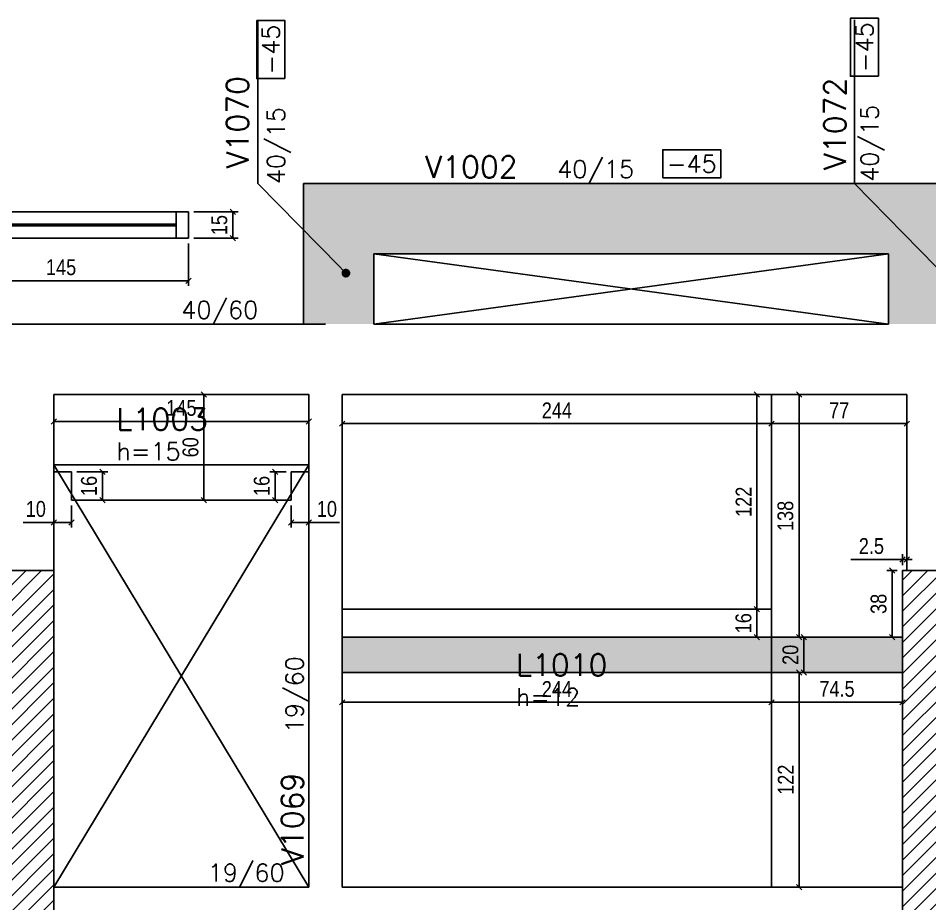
# Model space of a CAD drawing. Extents: x 1860 to 8661, y -614 to 3008.
# Drawn here: x 5970 to 6489, y 1781 to 2284 of the extents above; entities that cross this region are included whole.
import ezdxf
from ezdxf import colors
from ezdxf.entities.mleader import LeaderData, LeaderLine
from ezdxf.enums import TextEntityAlignment as Align
from ezdxf.math import Vec2, Vec3

# ---------------------------------------------------------------- set-up
doc = ezdxf.new("R2010")
doc.units = 0
for name, color, linetype in [('242', 12, 'Continuous'), ('COTA', 241, 'Continuous'), ('F-AUX-RED', 1, 'Continuous'), ('F-LAJES', 3, 'Continuous'), ('F-LAJES-DIM', 2, 'Continuous'), ('F-LAJES-NOME', 4, 'Continuous'), ('F-PILARES-HACH', 174, 'Continuous'), ('F-PILARES-S', 170, 'Continuous'), ('F-VIGAS', 3, 'Continuous'), ('F-VIGAS-DIM', 2, 'Continuous'), ('F-VIGAS-NOME', 4, 'Continuous'), ('F-VÃO', 1, 'Continuous'), ('Painéis', 200, 'Continuous'), ('SARR_2.2x7', 40, 'Continuous')]:
    doc.layers.add(name, color=color, linetype=linetype)
doc.layers.add('F-DESNIVEL-5', color=7, linetype='Continuous', true_color=0xadd6ff)
doc.layers.add('Hachura', color=251, linetype='Continuous', lineweight=9)
doc.styles.add('COTA TECNICA-50', font='techl___.ttf', dxfattribs={"height": 9})
doc.styles.add('MCP', font='romans.shx')
doc.styles.get("Standard").update_dxf_attribs({"font": 'arial.ttf'})
doc.dimstyles.new('COTA PAINEL-50', dxfattribs={"dimtxt": 9, "dimasz": 3, "dimexe": 3, "dimexo": 3, "dimgap": 3, "dimtad": 1, "dimdec": 1, "dimzin": 12, "dimdsep": 46, "dimtxsty": 'COTA TECNICA-50', "dimblk1": 'OBLIQUE', "dimblk2": 'OBLIQUE', "dimsah": 1, "dimcen": 0.9, "dimclrd": 4, "dimclre": 4, "dimclrt": 240, "dimadec": 1, "dimazin": 3, "dimtfac": 1, "dimtdec": 1, "dimtmove": 0, "dimatfit": 3, "dimfxl": 1, "dimtolj": 1, "dimtzin": 12, "dimarcsym": 0})
pattern_1 = [(45, (3915.0974, 555.858), (-4.419417, 4.419417), [])]

# ---------------------------------------------------------------- blocks, each defined once
blk = doc.blocks.new('*U34')
at = {"layer": 'F-VIGAS-DIM', "color": 1}
blk.add_lwpolyline([(0, 0), (33, 0), (33, 16), (0, 16)], close=True, dxfattribs=at)
at = {"layer": 'F-VIGAS-DIM', "style": 'MCP'}
blk.add_attdef('DIM', text='', height=10, dxfattribs=at).set_placement((16.5, 8), align=Align.MIDDLE_CENTER)
blk = doc.blocks.new('*U36')
at = {"layer": 'F-VIGAS-DIM', "color": 1}
blk.add_lwpolyline([(0, 0), (33, 0), (33, 16), (0, 16)], close=True, dxfattribs=at)
at = {"layer": 'F-VIGAS-DIM', "style": 'MCP'}
blk.add_attdef('DIM', text='', height=10, dxfattribs=at).set_placement((16.5, 8), align=Align.MIDDLE_CENTER)
blk = doc.blocks.new('*U39')
at = {"layer": 'F-VIGAS-DIM', "color": 1}
blk.add_lwpolyline([(0, 0), (33, 0), (33, 16), (0, 16)], close=True, dxfattribs=at)
at = {"layer": 'F-VIGAS-DIM', "style": 'MCP'}
blk.add_attdef('DIM', text='', height=10, dxfattribs=at).set_placement((16.5, 8), align=Align.MIDDLE_CENTER)
blk = doc.blocks.new('_Dot')
at = {"color": 0, "linetype": 'ByBlock', "lineweight": -2}
blk.add_line((-0.5, 0), (-1, 0), dxfattribs=at)
at = {"color": 0, "linetype": 'ByBlock', "const_width": 0.5}
blk.add_lwpolyline([(-0.25, 0, 1), (0.25, 0, 1)], format="xyb", close=True, dxfattribs=at)
blk = doc.blocks.new('_Oblique')
at = {"color": 0, "linetype": 'ByBlock', "lineweight": -2}
blk.add_line((-0.5, -0.5), (0.5, 0.5), dxfattribs=at)
blk = doc.blocks.new('*D286')
at = {"layer": 'COTA', "color": 4, "lineweight": -2, "transparency": 16777216}
for p, q in [((6154.6, 2067.36), (6154.6, 2050.79)), ((6398.6, 2067.36), (6398.6, 2050.79)), ((6398.6, 2053.79), (6154.6, 2053.79))]:
    blk.add_line(p, q, dxfattribs=at)
at = {"layer": 'Defpoints', "color": 0, "transparency": 16777216}
for p in [(6154.6, 2070.36), (6398.6, 2070.36), (6154.6, 2053.79)]:
    blk.add_point(p, dxfattribs=at)
at = {"layer": 'COTA', "color": 4, "lineweight": -2, "transparency": 16777216, "xscale": 3, "yscale": 3, "zscale": 3, "rotation": 180}
blk.add_blockref('_Oblique', (6154.6, 2053.79), dxfattribs=at)
at = {"layer": 'COTA', "color": 4, "lineweight": -2, "transparency": 16777216, "xscale": 3, "yscale": 3, "zscale": 3}
blk.add_blockref('_Oblique', (6398.6, 2053.79), dxfattribs=at)
at = {"layer": 'COTA', "color": 240, "transparency": 16777216, "insert": (6276.6, 2061.36), "char_height": 9, "attachment_point": 5, "style": 'COTA TECNICA-50'}
blk.add_mtext('\\A1;244', dxfattribs=at)
blk = doc.blocks.new('*D287')
at = {"layer": 'COTA', "color": 4, "lineweight": -2, "transparency": 16777216}
for p, q in [((6154.6, 1909.36), (6154.6, 1892.38)), ((6398.6, 1909.36), (6398.6, 1892.38)), ((6154.6, 1895.38), (6398.6, 1895.38))]:
    blk.add_line(p, q, dxfattribs=at)
at = {"layer": 'Defpoints', "color": 0, "transparency": 16777216}
for p in [(6154.6, 1912.36), (6398.6, 1912.36), (6398.6, 1895.38)]:
    blk.add_point(p, dxfattribs=at)
at = {"layer": 'COTA', "color": 4, "lineweight": -2, "transparency": 16777216, "xscale": 3, "yscale": 3, "zscale": 3, "rotation": 180}
blk.add_blockref('_Oblique', (6154.6, 1895.38), dxfattribs=at)
at = {"layer": 'COTA', "color": 4, "lineweight": -2, "transparency": 16777216, "xscale": 3, "yscale": 3, "zscale": 3}
blk.add_blockref('_Oblique', (6398.6, 1895.38), dxfattribs=at)
at = {"layer": 'COTA', "color": 240, "transparency": 16777216, "insert": (6276.6, 1902.95), "char_height": 9, "attachment_point": 5, "style": 'COTA TECNICA-50'}
blk.add_mtext('\\A1;244', dxfattribs=at)
blk = doc.blocks.new('*D288')
at = {"layer": 'COTA', "color": 4, "lineweight": -2, "transparency": 16777216}
for p, q in [((6398.6, 1909.36), (6398.6, 1892.38)), ((6473.1, 1909.36), (6473.1, 1892.38)), ((6398.6, 1895.38), (6473.1, 1895.38))]:
    blk.add_line(p, q, dxfattribs=at)
at = {"layer": 'Defpoints', "color": 0, "transparency": 16777216}
for p in [(6398.6, 1912.36), (6473.1, 1912.36), (6473.1, 1895.38)]:
    blk.add_point(p, dxfattribs=at)
at = {"layer": 'COTA', "color": 4, "lineweight": -2, "transparency": 16777216, "xscale": 3, "yscale": 3, "zscale": 3, "rotation": 180}
blk.add_blockref('_Oblique', (6398.6, 1895.38), dxfattribs=at)
at = {"layer": 'COTA', "color": 4, "lineweight": -2, "transparency": 16777216, "xscale": 3, "yscale": 3, "zscale": 3}
blk.add_blockref('_Oblique', (6473.1, 1895.38), dxfattribs=at)
at = {"layer": 'COTA', "color": 240, "transparency": 16777216, "insert": (6435.85, 1902.98), "char_height": 9, "attachment_point": 5, "style": 'COTA TECNICA-50'}
blk.add_mtext('\\A1;74.5', dxfattribs=at)
blk = doc.blocks.new('*D281')
at = {"layer": 'COTA', "color": 4, "lineweight": -2, "transparency": 16777216}
for p, q in [((6401.6, 1912.36), (6417.27, 1912.36)), ((6414.27, 1790.36), (6414.27, 1912.36)), ((6401.6, 1790.36), (6417.27, 1790.36))]:
    blk.add_line(p, q, dxfattribs=at)
at = {"layer": 'Defpoints', "color": 0, "transparency": 16777216}
for p in [(6398.6, 1912.36), (6414.27, 1912.36), (6398.6, 1790.36)]:
    blk.add_point(p, dxfattribs=at)
at = {"layer": 'COTA', "color": 4, "lineweight": -2, "transparency": 16777216, "xscale": 3, "yscale": 3, "zscale": 3}
for p, rotation in [((6414.27, 1912.36), 90), ((6414.27, 1790.36), 270)]:
    blk.add_blockref('_Oblique', p, dxfattribs=dict(at, rotation=rotation))
at = {"layer": 'COTA', "color": 240, "transparency": 16777216, "insert": (6406.71, 1851.36), "char_height": 9, "attachment_point": 5, "rotation": 90, "style": 'COTA TECNICA-50'}
blk.add_mtext('\\A1;122', dxfattribs=at)
blk = doc.blocks.new('*D282')
at = {"layer": 'COTA', "color": 4, "lineweight": -2, "transparency": 16777216}
for p, q in [((6401.6, 1932.36), (6419.98, 1932.36)), ((6416.98, 1912.36), (6416.98, 1932.36)), ((6404.31, 1912.36), (6419.98, 1912.36))]:
    blk.add_line(p, q, dxfattribs=at)
at = {"layer": 'Defpoints', "color": 0, "transparency": 16777216}
for p in [(6398.6, 1932.36), (6416.98, 1932.36), (6401.31, 1912.36)]:
    blk.add_point(p, dxfattribs=at)
at = {"layer": 'COTA', "color": 4, "lineweight": -2, "transparency": 16777216, "xscale": 3, "yscale": 3, "zscale": 3}
for p, rotation in [((6416.98, 1932.36), 90), ((6416.98, 1912.36), 270)]:
    blk.add_blockref('_Oblique', p, dxfattribs=dict(at, rotation=rotation))
at = {"layer": 'COTA', "color": 240, "transparency": 16777216, "insert": (6409.39, 1922.36), "char_height": 9, "attachment_point": 5, "rotation": 90, "style": 'COTA TECNICA-50'}
blk.add_mtext('\\A1;20', dxfattribs=at)
blk = doc.blocks.new('*D283')
at = {"layer": 'COTA', "color": 4, "lineweight": -2, "transparency": 16777216}
for p, q in [((6401.6, 2070.36), (6417.27, 2070.36)), ((6414.27, 1932.36), (6414.27, 2070.36)), ((6401.6, 1932.36), (6417.27, 1932.36))]:
    blk.add_line(p, q, dxfattribs=at)
at = {"layer": 'Defpoints', "color": 0, "transparency": 16777216}
for p in [(6398.6, 2070.36), (6414.27, 2070.36), (6398.6, 1932.36)]:
    blk.add_point(p, dxfattribs=at)
at = {"layer": 'COTA', "color": 4, "lineweight": -2, "transparency": 16777216, "xscale": 3, "yscale": 3, "zscale": 3}
for p, rotation in [((6414.27, 2070.36), 90), ((6414.27, 1932.36), 270)]:
    blk.add_blockref('_Oblique', p, dxfattribs=dict(at, rotation=rotation))
at = {"layer": 'COTA', "color": 240, "transparency": 16777216, "insert": (6406.55, 2001.36), "char_height": 9, "attachment_point": 5, "rotation": 90, "style": 'COTA TECNICA-50'}
blk.add_mtext('\\A1;138', dxfattribs=at)
blk = doc.blocks.new('*D284')
at = {"layer": 'COTA', "color": 4, "lineweight": -2, "transparency": 16777216}
for p, q in [((6395.6, 1948.36), (6387.31, 1948.36)), ((6390.31, 1932.36), (6390.31, 1948.36)), ((6414.15, 1932.36), (6387.31, 1932.36))]:
    blk.add_line(p, q, dxfattribs=at)
at = {"layer": 'Defpoints', "color": 0, "transparency": 16777216}
for p in [(6390.31, 1948.36), (6398.6, 1948.36), (6417.15, 1932.36)]:
    blk.add_point(p, dxfattribs=at)
at = {"layer": 'COTA', "color": 4, "lineweight": -2, "transparency": 16777216, "xscale": 3, "yscale": 3, "zscale": 3}
for p, rotation in [((6390.31, 1948.36), 90), ((6390.31, 1932.36), 270)]:
    blk.add_blockref('_Oblique', p, dxfattribs=dict(at, rotation=rotation))
at = {"layer": 'COTA', "color": 240, "transparency": 16777216, "insert": (6382.71, 1940.36), "char_height": 9, "attachment_point": 5, "rotation": 90, "style": 'COTA TECNICA-50'}
blk.add_mtext('\\A1;16', dxfattribs=at)
blk = doc.blocks.new('*D285')
at = {"layer": 'COTA', "color": 4, "lineweight": -2, "transparency": 16777216}
for p, q in [((6395.6, 2070.36), (6387.31, 2070.36)), ((6390.31, 1948.36), (6390.31, 2070.36)), ((6395.6, 1948.36), (6387.31, 1948.36))]:
    blk.add_line(p, q, dxfattribs=at)
at = {"layer": 'Defpoints', "color": 0, "transparency": 16777216}
for p in [(6390.31, 2070.36), (6398.6, 2070.36), (6398.6, 1948.36)]:
    blk.add_point(p, dxfattribs=at)
at = {"layer": 'COTA', "color": 4, "lineweight": -2, "transparency": 16777216, "xscale": 3, "yscale": 3, "zscale": 3}
for p, rotation in [((6390.31, 2070.36), 90), ((6390.31, 1948.36), 270)]:
    blk.add_blockref('_Oblique', p, dxfattribs=dict(at, rotation=rotation))
at = {"layer": 'COTA', "color": 240, "transparency": 16777216, "insert": (6382.75, 2009.36), "char_height": 9, "attachment_point": 5, "rotation": 90, "style": 'COTA TECNICA-50'}
blk.add_mtext('\\A1;122', dxfattribs=at)
blk = doc.blocks.new('*D289')
at = {"layer": 'COTA', "color": 4, "lineweight": -2, "transparency": 16777216}
for p, q in [((6470.1, 1970.36), (6464.25, 1970.36)), ((6467.25, 1932.36), (6467.25, 1970.36)), ((6470.1, 1932.36), (6464.25, 1932.36))]:
    blk.add_line(p, q, dxfattribs=at)
at = {"layer": 'Defpoints', "color": 0, "transparency": 16777216}
for p in [(6467.25, 1970.36), (6473.1, 1970.36), (6473.1, 1932.36)]:
    blk.add_point(p, dxfattribs=at)
at = {"layer": 'COTA', "color": 4, "lineweight": -2, "transparency": 16777216, "xscale": 3, "yscale": 3, "zscale": 3}
for p, rotation in [((6467.25, 1970.36), 90), ((6467.25, 1932.36), 270)]:
    blk.add_blockref('_Oblique', p, dxfattribs=dict(at, rotation=rotation))
at = {"layer": 'COTA', "color": 240, "transparency": 16777216, "insert": (6459.53, 1951.36), "char_height": 9, "attachment_point": 5, "rotation": 90, "style": 'COTA TECNICA-50'}
blk.add_mtext('\\A1;38', dxfattribs=at)
blk = doc.blocks.new('*D290')
at = {"layer": 'COTA', "color": 4, "lineweight": -2, "transparency": 16777216}
for p, q in [((6473.1, 1976.57), (6443.74, 1976.57)), ((6473.1, 1973.36), (6473.1, 1979.57)), ((6475.6, 1976.57), (6473.1, 1976.57)), ((6475.6, 1973.36), (6475.6, 1979.57)), ((6475.6, 1976.57), (6478.6, 1976.57))]:
    blk.add_line(p, q, dxfattribs=at)
at = {"layer": 'Defpoints', "color": 0, "transparency": 16777216}
for p in [(6473.1, 1976.57), (6473.1, 1970.36), (6475.6, 1970.36)]:
    blk.add_point(p, dxfattribs=at)
at = {"layer": 'COTA', "color": 4, "lineweight": -2, "transparency": 16777216, "xscale": 3, "yscale": 3, "zscale": 3}
blk.add_blockref('_Oblique', (6473.1, 1976.57), dxfattribs=at)
at = {"layer": 'COTA', "color": 4, "lineweight": -2, "transparency": 16777216, "xscale": 3, "yscale": 3, "zscale": 3, "rotation": 180}
blk.add_blockref('_Oblique', (6475.6, 1976.57), dxfattribs=at)
at = {"layer": 'COTA', "color": 240, "transparency": 16777216, "insert": (6455.42, 1984.16), "char_height": 9, "attachment_point": 5, "style": 'COTA TECNICA-50'}
blk.add_mtext('\\A1;2.5', dxfattribs=at)
blk = doc.blocks.new('*D291')
at = {"layer": 'COTA', "color": 4, "lineweight": -2, "transparency": 16777216}
for p, q in [((6398.6, 2067.36), (6398.6, 2050.79)), ((6475.6, 2067.36), (6475.6, 2050.79)), ((6398.6, 2053.79), (6475.6, 2053.79))]:
    blk.add_line(p, q, dxfattribs=at)
at = {"layer": 'Defpoints', "color": 0, "transparency": 16777216}
for p in [(6398.6, 2070.36), (6475.6, 2070.36), (6475.6, 2053.79)]:
    blk.add_point(p, dxfattribs=at)
at = {"layer": 'COTA', "color": 4, "lineweight": -2, "transparency": 16777216, "xscale": 3, "yscale": 3, "zscale": 3, "rotation": 180}
blk.add_blockref('_Oblique', (6398.6, 2053.79), dxfattribs=at)
at = {"layer": 'COTA', "color": 4, "lineweight": -2, "transparency": 16777216, "xscale": 3, "yscale": 3, "zscale": 3}
blk.add_blockref('_Oblique', (6475.6, 2053.79), dxfattribs=at)
at = {"layer": 'COTA', "color": 240, "transparency": 16777216, "insert": (6437.1, 2061.36), "char_height": 9, "attachment_point": 5, "style": 'COTA TECNICA-50'}
blk.add_mtext('\\A1;77', dxfattribs=at)
blk = doc.blocks.new('*D345')
at = {"layer": 'COTA', "color": 4, "lineweight": -2, "transparency": 16777216}
for p, q in [((6003.6, 2026.36), (6021.22, 2026.36)), ((6018.22, 2026.36), (6018.22, 2010.36)), ((6003.6, 2010.36), (6021.22, 2010.36))]:
    blk.add_line(p, q, dxfattribs=at)
at = {"layer": 'Defpoints', "color": 0, "transparency": 16777216}
for p in [(6000.6, 2026.36), (6000.6, 2010.36), (6018.22, 2010.36)]:
    blk.add_point(p, dxfattribs=at)
at = {"layer": 'COTA', "color": 4, "lineweight": -2, "transparency": 16777216, "xscale": 3, "yscale": 3, "zscale": 3}
for p, rotation in [((6018.22, 2026.36), 90), ((6018.22, 2010.36), 270)]:
    blk.add_blockref('_Oblique', p, dxfattribs=dict(at, rotation=rotation))
at = {"layer": 'COTA', "color": 240, "transparency": 16777216, "insert": (6010.62, 2018.36), "char_height": 9, "attachment_point": 5, "rotation": 90, "style": 'COTA TECNICA-50'}
blk.add_mtext('\\A1;16', dxfattribs=at)
blk = doc.blocks.new('*D346')
at = {"layer": 'COTA', "color": 4, "lineweight": -2, "transparency": 16777216}
for p, q in [((5990.6, 2007.36), (5990.6, 1994.67)), ((6000.6, 2007.36), (6000.6, 1994.67)), ((5990.6, 1997.67), (5973.11, 1997.67)), ((6000.6, 1997.67), (5990.6, 1997.67))]:
    blk.add_line(p, q, dxfattribs=at)
at = {"layer": 'Defpoints', "color": 0, "transparency": 16777216}
for p in [(5990.6, 2010.36), (6000.6, 2010.36), (5990.6, 1997.67)]:
    blk.add_point(p, dxfattribs=at)
at = {"layer": 'COTA', "color": 4, "lineweight": -2, "transparency": 16777216, "xscale": 3, "yscale": 3, "zscale": 3, "rotation": 180}
blk.add_blockref('_Oblique', (5990.6, 1997.67), dxfattribs=at)
at = {"layer": 'COTA', "color": 4, "lineweight": -2, "transparency": 16777216, "xscale": 3, "yscale": 3, "zscale": 3}
blk.add_blockref('_Oblique', (6000.6, 1997.67), dxfattribs=at)
at = {"layer": 'COTA', "color": 240, "transparency": 16777216, "insert": (5980.35, 2005.26), "char_height": 9, "attachment_point": 5, "style": 'COTA TECNICA-50'}
blk.add_mtext('\\A1;10', dxfattribs=at)
blk = doc.blocks.new('*D347')
at = {"layer": 'COTA', "color": 4, "lineweight": -2, "transparency": 16777216}
for p, q in [((6122.6, 2026.36), (6113.4, 2026.36)), ((6116.4, 2026.36), (6116.4, 2010.36)), ((6122.6, 2010.36), (6113.4, 2010.36))]:
    blk.add_line(p, q, dxfattribs=at)
at = {"layer": 'Defpoints', "color": 0, "transparency": 16777216}
for p in [(6125.6, 2026.36), (6116.4, 2010.36), (6125.6, 2010.36)]:
    blk.add_point(p, dxfattribs=at)
at = {"layer": 'COTA', "color": 4, "lineweight": -2, "transparency": 16777216, "xscale": 3, "yscale": 3, "zscale": 3}
for p, rotation in [((6116.4, 2026.36), 90), ((6116.4, 2010.36), 270)]:
    blk.add_blockref('_Oblique', p, dxfattribs=dict(at, rotation=rotation))
at = {"layer": 'COTA', "color": 240, "transparency": 16777216, "insert": (6108.81, 2018.36), "char_height": 9, "attachment_point": 5, "rotation": 90, "style": 'COTA TECNICA-50'}
blk.add_mtext('\\A1;16', dxfattribs=at)
blk = doc.blocks.new('*D348')
at = {"layer": 'COTA', "color": 4, "lineweight": -2, "transparency": 16777216}
for p, q in [((6125.6, 2007.36), (6125.6, 1994.67)), ((6135.6, 2007.36), (6135.6, 1994.67)), ((6125.6, 1997.67), (6135.6, 1997.67)), ((6135.6, 1997.67), (6153.08, 1997.67))]:
    blk.add_line(p, q, dxfattribs=at)
at = {"layer": 'Defpoints', "color": 0, "transparency": 16777216}
for p in [(6125.6, 2010.36), (6135.6, 2010.36), (6135.6, 1997.67)]:
    blk.add_point(p, dxfattribs=at)
at = {"layer": 'COTA', "color": 4, "lineweight": -2, "transparency": 16777216, "xscale": 3, "yscale": 3, "zscale": 3, "rotation": 180}
blk.add_blockref('_Oblique', (6125.6, 1997.67), dxfattribs=at)
at = {"layer": 'COTA', "color": 4, "lineweight": -2, "transparency": 16777216, "xscale": 3, "yscale": 3, "zscale": 3}
blk.add_blockref('_Oblique', (6135.6, 1997.67), dxfattribs=at)
at = {"layer": 'COTA', "color": 240, "transparency": 16777216, "insert": (6145.84, 2005.26), "char_height": 9, "attachment_point": 5, "style": 'COTA TECNICA-50'}
blk.add_mtext('\\A1;10', dxfattribs=at)
blk = doc.blocks.new('*D349')
at = {"layer": 'COTA', "color": 4, "lineweight": -2, "transparency": 16777216}
for p, q in [((6066.1, 2070.36), (6078.93, 2070.36)), ((6075.93, 2010.36), (6075.93, 2070.36)), ((6066.1, 2010.36), (6078.93, 2010.36))]:
    blk.add_line(p, q, dxfattribs=at)
at = {"layer": 'Defpoints', "color": 0, "transparency": 16777216}
for p in [(6063.1, 2070.36), (6075.93, 2070.36), (6063.1, 2010.36)]:
    blk.add_point(p, dxfattribs=at)
at = {"layer": 'COTA', "color": 4, "lineweight": -2, "transparency": 16777216, "xscale": 3, "yscale": 3, "zscale": 3}
for p, rotation in [((6075.93, 2070.36), 90), ((6075.93, 2010.36), 270)]:
    blk.add_blockref('_Oblique', p, dxfattribs=dict(at, rotation=rotation))
at = {"layer": 'COTA', "color": 240, "transparency": 16777216, "insert": (6068.33, 2040.36), "char_height": 9, "attachment_point": 5, "rotation": 90, "style": 'COTA TECNICA-50'}
blk.add_mtext('\\A1;60', dxfattribs=at)
blk = doc.blocks.new('*D350')
at = {"layer": 'COTA', "color": 4, "lineweight": -2, "transparency": 16777216}
for p, q in [((5990.6, 2067.36), (5990.6, 2052.09)), ((6135.6, 2067.36), (6135.6, 2052.09)), ((6135.6, 2055.09), (5990.6, 2055.09))]:
    blk.add_line(p, q, dxfattribs=at)
at = {"layer": 'Defpoints', "color": 0, "transparency": 16777216}
for p in [(5990.6, 2070.36), (6135.6, 2070.36), (5990.6, 2055.09)]:
    blk.add_point(p, dxfattribs=at)
at = {"layer": 'COTA', "color": 4, "lineweight": -2, "transparency": 16777216, "xscale": 3, "yscale": 3, "zscale": 3, "rotation": 180}
blk.add_blockref('_Oblique', (5990.6, 2055.09), dxfattribs=at)
at = {"layer": 'COTA', "color": 4, "lineweight": -2, "transparency": 16777216, "xscale": 3, "yscale": 3, "zscale": 3}
blk.add_blockref('_Oblique', (6135.6, 2055.09), dxfattribs=at)
at = {"layer": 'COTA', "color": 240, "transparency": 16777216, "insert": (6063.1, 2062.69), "char_height": 9, "attachment_point": 5, "style": 'COTA TECNICA-50'}
blk.add_mtext('\\A1;145', dxfattribs=at)
blk = doc.blocks.new('*D445')
at = {"layer": 'COTA', "color": 4, "lineweight": -2, "transparency": 16777216}
for p, q in [((6070.21, 2174.17), (6095.32, 2174.17)), ((6092.32, 2159.17), (6092.32, 2174.17)), ((6070.21, 2159.17), (6095.32, 2159.17))]:
    blk.add_line(p, q, dxfattribs=at)
at = {"layer": 'Defpoints', "color": 0, "transparency": 16777216}
for p in [(6067.21, 2174.17), (6092.32, 2174.17), (6067.21, 2159.17)]:
    blk.add_point(p, dxfattribs=at)
at = {"layer": 'COTA', "color": 4, "lineweight": -2, "transparency": 16777216, "xscale": 3, "yscale": 3, "zscale": 3}
for p, rotation in [((6092.32, 2174.17), 90), ((6092.32, 2159.17), 270)]:
    blk.add_blockref('_Oblique', p, dxfattribs=dict(at, rotation=rotation))
at = {"layer": 'COTA', "color": 240, "transparency": 16777216, "insert": (6084.72, 2166.67), "char_height": 9, "attachment_point": 5, "rotation": 90, "style": 'COTA TECNICA-50'}
blk.add_mtext('\\A1;15', dxfattribs=at)
blk = doc.blocks.new('*D446')
at = {"layer": 'COTA', "color": 4, "lineweight": -2, "transparency": 16777216}
for p, q in [((5922.21, 2156.17), (5922.21, 2132.06)), ((6067.21, 2156.17), (6067.21, 2132.06)), ((6067.21, 2135.06), (5922.21, 2135.06))]:
    blk.add_line(p, q, dxfattribs=at)
at = {"layer": 'Defpoints', "color": 0, "transparency": 16777216}
for p in [(5922.21, 2159.17), (6067.21, 2159.17), (5922.21, 2135.06)]:
    blk.add_point(p, dxfattribs=at)
at = {"layer": 'COTA', "color": 4, "lineweight": -2, "transparency": 16777216, "xscale": 3, "yscale": 3, "zscale": 3, "rotation": 180}
blk.add_blockref('_Oblique', (5922.21, 2135.06), dxfattribs=at)
at = {"layer": 'COTA', "color": 4, "lineweight": -2, "transparency": 16777216, "xscale": 3, "yscale": 3, "zscale": 3}
blk.add_blockref('_Oblique', (6067.21, 2135.06), dxfattribs=at)
at = {"layer": 'COTA', "color": 240, "transparency": 16777216, "insert": (5994.71, 2142.66), "char_height": 9, "attachment_point": 5, "style": 'COTA TECNICA-50'}
blk.add_mtext('\\A1;145', dxfattribs=at)

msp = doc.modelspace()

# ---------------------------------------------------------------- hatches: boundary and pattern name
at = {"layer": 'F-PILARES-HACH', "linetype": 'Continuous'}
h = msp.add_hatch(dxfattribs=at)
h.set_pattern_fill('ANSI31', color=256, scale=50, style=0)
h.set_pattern_definition(pattern_1)
h.paths.add_polyline_path([(5960.6, 1771.36), (5990.6, 1771.36), (5990.6, 1970.36), (5960.6, 1970.36)], flags=16)
h = msp.add_hatch(dxfattribs=at)
h.set_pattern_fill('ANSI31', color=256, scale=50, style=0)
h.set_pattern_definition(pattern_1)
h.paths.add_polyline_path([(6473.1, 1771.36), (6498.1, 1771.36), (6498.1, 1970.36), (6473.1, 1970.36)], flags=16)
at = {"layer": 'Hachura', "linetype": 'ByBlock'}
h = msp.add_hatch(color=256, dxfattribs=at)
h.dxf.hatch_style = 1
h.paths.add_polyline_path([(6398.6, 1912.36), (6398.6, 1932.36), (6154.6, 1932.36), (6154.6, 1912.36)])
h.paths.add_polyline_path([(6398.6, 1932.36), (6398.6, 1912.36), (6473.1, 1912.36), (6473.1, 1932.36)])

# ---------------------------------------------------------------- linework, layer by layer
at = {"layer": '242', "linetype": 'Continuous'}
for p, q in [((5975.6, 1870.86), (5975.6, 1870.86)), ((6485.6, 1870.86), (6485.6, 1870.86))]:
    msp.add_line(p, q, dxfattribs=at)
at = {"layer": 'F-DESNIVEL-5', "linetype": 'Continuous'}
for points in [[(6172.6, 2150.36), (6485.1, 2190.36), (6132.6, 2190.36)], [(6172.6, 2150.36), (6132.6, 2190.36), (6172.6, 2150.36)], [(6172.6, 2110.36), (6172.6, 2150.36), (6132.6, 2190.36)], [(6172.6, 2110.36), (6132.6, 2190.36), (6132.6, 2110.36)], [(6172.6, 2150.36), (6485.1, 2150.36), (6485.1, 2190.36)], [(6485.1, 2150.36), (6825.1, 2150.36), (6825.1, 2190.36)], [(6485.1, 2150.36), (6825.1, 2190.36), (6485.1, 2190.36)], [(6485.1, 2150.36), (6485.1, 2190.36), (6485.1, 2150.36)], [(6505.1, 2110.36), (6505.1, 2150.36), (6465.1, 2150.36)], [(6505.1, 2110.36), (6465.1, 2150.36), (6465.1, 2110.36)], [(6172.6, 2110.36), (6132.6, 2110.36), (6172.6, 2110.36)], [(6505.1, 2110.36), (6465.1, 2110.36), (6505.1, 2110.36)]]:
    msp.add_solid(points, dxfattribs=at)
at = {"layer": 'F-LAJES', "linetype": 'Continuous'}
msp.add_line((5990.6, 2030.36), (6135.6, 2030.36), dxfattribs=at)
at = {"layer": 'F-PILARES-S', "linetype": 'Continuous'}
for points in [[(5960.6, 1771.36), (5990.6, 1771.36), (5990.6, 1970.36), (5960.6, 1970.36), (5960.6, 1771.36)], [(6473.1, 1771.36), (6498.1, 1771.36), (6498.1, 1970.36), (6473.1, 1970.36), (6473.1, 1771.36)]]:
    msp.add_lwpolyline(points, dxfattribs=at)
at = {"layer": 'F-VIGAS'}
for points in [[(6485.1, 2190.36), (6132.6, 2190.36)], [(6132.6, 2190.36), (6132.6, 2110.36)], [(6825.1, 2190.36), (6485.1, 2190.36)], [(6172.6, 2150.36), (6465.1, 2150.36)], [(6172.6, 2110.36), (6172.6, 2150.36)], [(6465.1, 2150.36), (6465.1, 2110.36)], [(5975.6, 2110.36), (5191.1, 2110.36)], [(6145.1, 2110.36), (5975.6, 2110.36)], [(6132.6, 2110.36), (6145.1, 2110.36)], [(6465.1, 2110.36), (6172.6, 2110.36)], [(5990.6, 1970.36), (5990.6, 2070.36)], [(5990.6, 2070.36), (6135.6, 2070.36)], [(6135.6, 2070.36), (6135.6, 1790.36)], [(6154.6, 1790.36), (6154.6, 2070.36)], [(6154.6, 2070.36), (6475.6, 2070.36)], [(6475.6, 2070.36), (6475.6, 1970.36)], [(6135.6, 1790.36), (5990.6, 1790.36)], [(6473.1, 1790.36), (6154.6, 1790.36)]]:
    msp.add_lwpolyline(points, dxfattribs=at)
at = {"layer": 'F-VÃO'}
for p, q in [((6172.6, 2110.36), (6465.1, 2150.36)), ((6172.6, 2150.36), (6465.1, 2110.36)), ((5990.6, 1790.36), (6135.6, 2030.36)), ((5990.6, 2030.36), (6135.6, 1790.36))]:
    msp.add_line(p, q, dxfattribs=at)
at = {"layer": 'Painéis'}
for p, q in [((6067.21, 2174.17), (5922.21, 2174.17)), ((6067.21, 2159.17), (6067.21, 2174.17)), ((5922.21, 2159.17), (6067.21, 2159.17)), ((5990.6, 2026.36), (6000.6, 2026.36)), ((6000.6, 2010.36), (6000.6, 2026.36)), ((6125.6, 2010.36), (6125.6, 2026.36)), ((6135.6, 2026.36), (6125.6, 2026.36))]:
    msp.add_line(p, q, dxfattribs=at)
for points in [[(5990.6, 2026.36), (5990.6, 2070.36), (6135.6, 2070.36), (6135.6, 2026.36)], [(6398.6, 1790.36), (6398.6, 2070.36)], [(6125.6, 2010.36), (6000.6, 2010.36)], [(6154.6, 1948.36), (6398.6, 1948.36)], [(6473.1, 1932.36), (6154.6, 1932.36)], [(6473.1, 1912.36), (6154.6, 1912.36)]]:
    msp.add_lwpolyline(points, dxfattribs=at)
at = {"layer": 'SARR_2.2x7'}
for p, q in [((6060.21, 2159.17), (6060.21, 2174.17)), ((6060.21, 2167.17), (5929.21, 2167.17)), ((5929.21, 2166.17), (6060.21, 2166.17))]:
    msp.add_line(p, q, dxfattribs=at)

# ---------------------------------------------------------------- block references
at = {"layer": 'F-VIGAS-DIM', "linetype": 'Continuous', "rotation": 90}
for name, p in [('*U34', (6121.96, 2249.95)), ('*U36', (6459.47, 2251.27))]:
    msp.add_blockref(name, p, dxfattribs=at).add_auto_attribs({'DIM': '-45'})
at = {"layer": 'F-VIGAS-DIM', "linetype": 'Continuous'}
msp.add_blockref('*U39', (6336.79, 2193.48), dxfattribs=at).add_auto_attribs({'DIM': '-45'})

# ---------------------------------------------------------------- texts
at = {"layer": 'F-LAJES-DIM', "linetype": 'Continuous', "style": 'MCP'}
for s, p in [('h=15', (6026.26, 2033.01)), ('h=12', (6253.36, 1893.35))]:
    msp.add_text(s, height=10, dxfattribs=at).set_placement(p)
at = {"layer": 'F-LAJES-NOME', "linetype": 'Continuous', "style": 'MCP'}
for s, p in [('L1003', (6026.26, 2050.01)), ('L1010', (6253.36, 1910.35))]:
    msp.add_text(s, height=12.5, dxfattribs=at).set_placement(p)
at = {"layer": 'F-VIGAS-DIM', "linetype": 'Continuous', "style": 'MCP'}
for s, p in [('40/15', (6459.47, 2191.27)), ('40/15', (6121.96, 2189.95)), ('19/60', (6132.47, 1877.86))]:
    msp.add_text(s, height=10, rotation=90, dxfattribs=at).set_placement(p)
for s, p in [('40/15', (6276.79, 2193.48)), ('40/60', (6063.1, 2113.48)), ('19/60', (6078.1, 1793.48))]:
    msp.add_text(s, height=10, dxfattribs=at).set_placement(p)
at = {"layer": 'F-VIGAS-NOME', "linetype": 'Continuous', "style": 'MCP'}
for s, p in [('V1070', (6101.29, 2198.9)), ('V1072', (6440.95, 2197.94)), ('V1069', (6132.47, 1802.86))]:
    msp.add_text(s, height=12.5, rotation=90, dxfattribs=at).set_placement(p)
msp.add_text('V1002', height=12.5, dxfattribs=at).set_placement((6201.79, 2193.48))

# ---------------------------------------------------------------- dimensions: what is measured, and where the dimension line sits
at = {"layer": 'COTA'}
for base, p1, p2, angle, picture, middle in [((6092.32, 2174.17), (6067.21, 2159.17), (6067.21, 2174.17), 90, '*D445', (6084.72, 2166.67)), ((6075.93, 2070.36), (6063.1, 2010.36), (6063.1, 2070.36), 90, '*D349', (6068.33, 2040.36)), ((6018.22, 2010.36), (6000.6, 2026.36), (6000.6, 2010.36), 90, '*D345', (6010.62, 2018.36)), ((6116.4, 2010.36), (6125.6, 2026.36), (6125.6, 2010.36), 90, '*D347', (6108.81, 2018.36)), ((6135.6, 1997.67), (6125.6, 2010.36), (6135.6, 2010.36), 180, '*D348', (6145.84, 2005.26)), ((6467.25, 1970.36), (6473.1, 1932.36), (6473.1, 1970.36), 90, '*D289', (6459.53, 1951.36)), ((6390.31, 1948.36), (6417.15, 1932.36), (6398.6, 1948.36), 90, '*D284', (6382.71, 1940.36)), ((6414.27, 1912.36), (6398.6, 1790.36), (6398.6, 1912.36), 90, '*D281', (6406.71, 1851.36))]:
    dim = msp.add_linear_dim(base=base, p1=p1, p2=p2, angle=angle, dimstyle='COTA PAINEL-50', dxfattribs=at)
    dim.commit()
    dim.dimension.update_dxf_attribs({"geometry": picture, "text_midpoint": middle})
for base, p1, p2, picture, middle in [((5922.21, 2135.06), (6067.21, 2159.17), (5922.21, 2159.17), '*D446', (5994.71, 2142.66)), ((5990.6, 2055.09), (6135.6, 2070.36), (5990.6, 2070.36), '*D350', (6063.1, 2062.69)), ((6154.6, 2053.79), (6398.6, 2070.36), (6154.6, 2070.36), '*D286', (6276.6, 2061.36)), ((6475.6, 2053.79), (6398.6, 2070.36), (6475.6, 2070.36), '*D291', (6437.1, 2061.36)), ((5990.6, 1997.67), (6000.6, 2010.36), (5990.6, 2010.36), '*D346', (5980.35, 2005.26)), ((6473.1, 1976.57), (6475.6, 1970.36), (6473.1, 1970.36), '*D290', (6455.42, 1984.16)), ((6398.6, 1895.38), (6154.6, 1912.36), (6398.6, 1912.36), '*D287', (6276.6, 1902.95))]:
    dim = msp.add_linear_dim(base=base, p1=p1, p2=p2, dimstyle='COTA PAINEL-50', dxfattribs=at)
    dim.commit()
    dim.dimension.update_dxf_attribs({"geometry": picture, "text_midpoint": middle})
for base, p1, p2, picture, middle in [((6390.31, 2070.36), (6398.6, 1948.36), (6398.6, 2070.36), '*D285', (6382.75, 2009.36)), ((6414.27, 2070.36), (6398.6, 1932.36), (6398.6, 2070.36), '*D283', (6406.55, 2001.36)), ((6416.98, 1932.36), (6401.31, 1912.36), (6398.6, 1932.36), '*D282', (6409.39, 1922.36))]:
    dim = msp.add_linear_dim(base=base, p1=p1, p2=p2, angle=90, dimstyle='COTA PAINEL-50', override={"dimtmove": 1}, dxfattribs=at)
    dim.commit()
    dim.dimension.update_dxf_attribs({"geometry": picture, "text_midpoint": middle})
dim = msp.add_linear_dim(base=(6473.1, 1895.38), p1=(6398.6, 1912.36), p2=(6473.1, 1912.36), dimstyle='COTA PAINEL-50', override={"dimtmove": 1}, dxfattribs=at)
dim.commit()
dim.dimension.update_dxf_attribs({"geometry": '*D288', "text_midpoint": (6435.85, 1902.98)})

# ---------------------------------------------------------------- leaders
at = {"layer": 'F-AUX-RED', "linetype": 'Continuous'}
ml = msp.add_multileader_mtext('Standard', dxfattribs=at)
ml.set_content('', color=256)
ml.set_leader_properties()
ml.set_arrow_properties(name='DOT')
ml.build(insert=Vec2(0, 0))
ml.multileader.update_dxf_attribs({"text_right_attachment_type": 6, "text_top_attachment_type": 0, "text_bottom_attachment_type": 0, "dogleg_length": 0.36, "arrow_head_size": 5})
ctx = ml.context
ctx.base_point, ctx.char_height, ctx.arrow_head_size, ctx.landing_gap_size, ctx.plane_origin, ctx.plane_x_axis, ctx.plane_y_axis = Vec3(6106.65, 2283.36), 0.18, 5, 0.09, Vec3(6156.65, 2139.36), Vec3(0, 1), Vec3(-1, 0)
ctx.right_attachment = 6
notes = []
notes.append((ctx, [(0, (1, 1, 0), (6106.65, 2190.36), (0, 1), 93, [(0, [(6156.65, 2139.36)], 256, [])])]))
ctx.mtext.insert, ctx.mtext.text_direction, ctx.mtext.rotation, ctx.mtext.flow_direction = Vec3(6106.56, 2283.45), Vec3(0, 1), 1.570796, 5
ml = msp.add_multileader_mtext('Standard', dxfattribs=at)
ml.set_content('', color=256)
ml.set_leader_properties()
ml.set_arrow_properties(name='DOT')
ml.build(insert=Vec2(0, 0))
ml.multileader.update_dxf_attribs({"text_right_attachment_type": 6, "text_top_attachment_type": 0, "text_bottom_attachment_type": 0, "dogleg_length": 0.36, "arrow_head_size": 5})
ctx = ml.context
ctx.base_point, ctx.char_height, ctx.arrow_head_size, ctx.landing_gap_size, ctx.plane_origin, ctx.plane_x_axis, ctx.plane_y_axis = Vec3(6445.71, 2283.36), 0.18, 5, 0.09, Vec3(6495.71, 2139.36), Vec3(0, 1), Vec3(-1, 0)
ctx.right_attachment = 6
notes.append((ctx, [(0, (1, 1, 0), (6445.71, 2190.36), (0, 1), 93, [(0, [(6495.71, 2139.36)], 256, [])])]))
ctx.mtext.insert, ctx.mtext.text_direction, ctx.mtext.rotation, ctx.mtext.flow_direction = Vec3(6445.62, 2283.45), Vec3(0, 1), 1.570796, 5
for ctx, leaders in notes:
    for number, flags, end, landing, length, lines in leaders:
        leader = LeaderData()
        leader.index, (leader.has_last_leader_line, leader.has_dogleg_vector, leader.attachment_direction) = number, flags
        leader.last_leader_point, leader.dogleg_vector, leader.dogleg_length = Vec3(end), Vec3(landing), length
        for number, points, colour, breaks in lines:
            line = LeaderLine()
            line.index, line.vertices, line.color, line.breaks = number, Vec3.list(points), colors.encode_raw_color(colour), breaks
            leader.lines.append(line)
        ctx.leaders.append(leader)

doc.saveas('drawing.dxf')
